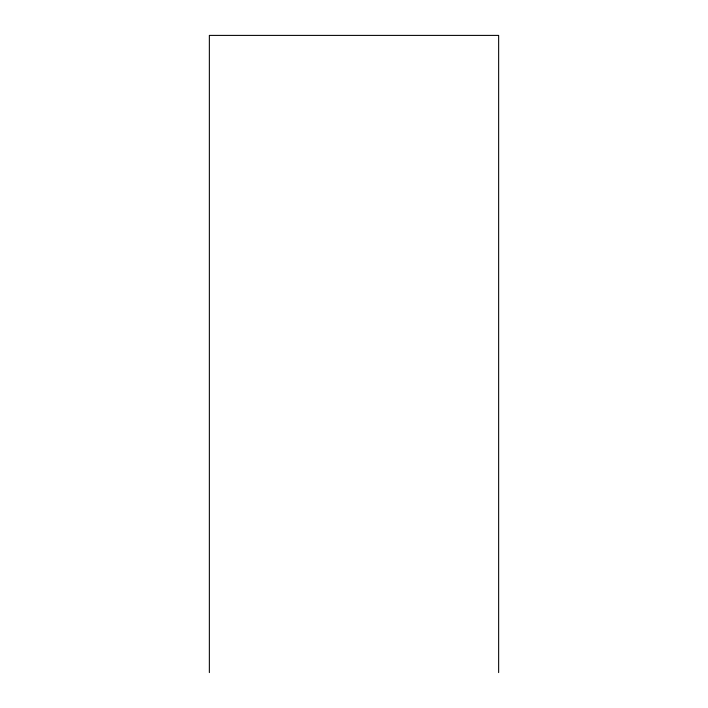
<?xml version="1.0" encoding="UTF-8"?>
<svg xmlns="http://www.w3.org/2000/svg" width="708" height="708" viewBox="0 0 708 708"><rect width="100%" height="100%" fill="white"/><g stroke="black" fill="none" stroke-linecap="round" stroke-linejoin="round"><path stroke-width="1.06" d="M498.644 672.6L498.644 35.4L209.356 35.4L209.356 672.6"/></g></svg>
